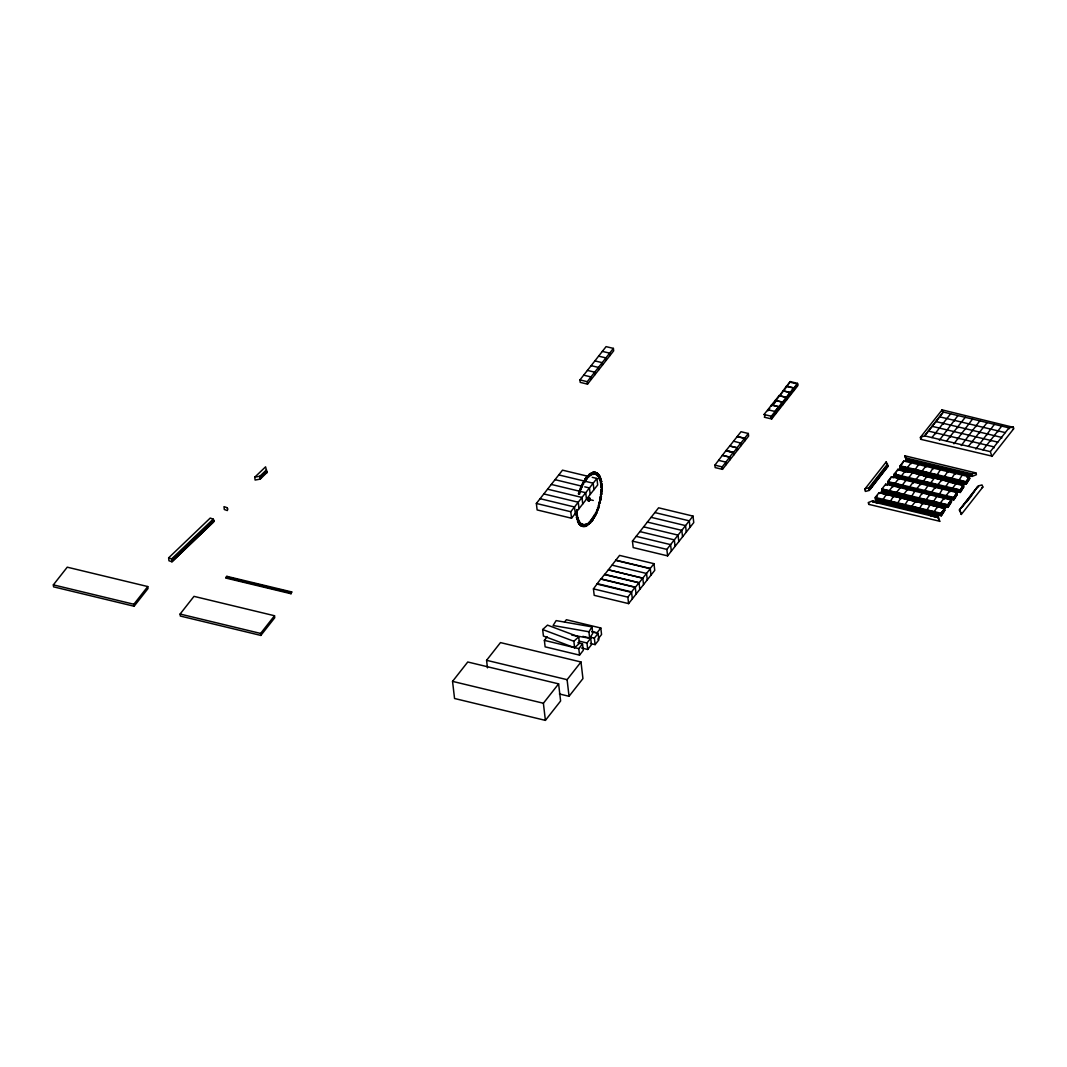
<?xml version="1.0" encoding="UTF-8"?>
<svg xmlns="http://www.w3.org/2000/svg" width="1067" height="1067" viewBox="0 0 1067 1067"><rect width="100%" height="100%" fill="white"/><g stroke="black" fill="none" stroke-linecap="round" stroke-linejoin="round"><path stroke-width="1.5" d="M578.434 520.109C576.807 523.67 578.807 518.135 577.674 520.963M578.647 522.016L577.914 519.989M600.414 502.224L599.027 502.757L600.067 502.584L599.267 504.131L599.894 502.397L599.094 502.13L601.028 499.369L599.814 499.943M600.134 478.443L598.92 475.922M599.614 478.736L600.001 477.256L600.361 478.296M600.428 478.67L600.374 477.883M577.981 521.043C580.595 517.228 577.127 525.591 579.661 524.03C580.488 520.349 579.728 528.392 579.861 522.923L578.847 522.817L579.434 523.363M598.48 474.788L598.934 477.736L599.04 476.082L598.174 475.922C597.173 476.642 600.321 474.348 596.733 473.588M589.117 523.337L588.664 522.403M589.411 523.55L589.824 522.096M595.319 472.694C594.906 475.922 596.346 471.08 595.173 473.375L596.96 472.814L596.76 473.948M601.668 487.419L601.441 486.885M585.956 524.977L586.49 526.111L586.196 524.004L585.983 525.978L584.689 524.697L584.676 526.444L584.569 525.204L585.223 525.511M585.303 524.484L584.489 525.991M585.049 526.378L585.076 525.324M592.852 472.281L593.812 472.561L592.852 472.281L592.972 473.521L593.092 472.601M592.132 473.081L593.052 474.442L593.372 472.401M591.065 473.881C592.358 476.242 591.025 471.227 593.479 473.641L592.999 472.468M600.521 500.17L599.667 499.503L601.014 496.395L600.988 498.462M586.29 478.269L586.89 479.043L586.903 477.469M585.196 526.071L584.996 524.404M576.927 519.682L577.687 517.762L577.941 519.802L578.207 518.069M577.447 519.802L577.14 518.415M579.034 492.981L579.288 491.914L578.381 493.808L579.341 493.061M579.634 492.447L580.568 490.927L579.394 492.287M598.414 506.398L598.08 507.972M599.201 503.704L598.76 506.932L599.307 505.358M600.188 480.057C600.934 481.977 601.455 477.016 600.188 480.057L600.921 480.11M600.668 480.603L600.601 479.043M601.241 480.67C600.814 478.296 599.334 483.138 601.121 479.163M904.776 455.836L906.417 460.597L972.09 476.416L976.412 474.695L975.892 472.908L904.816 455.796L906.697 460.384L971.984 475.482L906.31 459.664L906.417 460.597M961.327 514.414L959.673 509.693L978.359 485.912L981.547 485.045A1.681 1.294 -28.7 0 1 982.027 484.952L982.894 486.992L961.274 514.494L959.673 509.693M583.409 482.057L582.782 483.844L583.449 482.057M589.384 474.642L589.384 476.442L588.877 474.522L589.918 474.428M596.146 472.974L596.346 474.882L596.96 472.814M595.133 515.281L594.599 516.788M583.836 524.537L583.929 526.324L584.463 525.778C583.702 522.056 583.489 528.005 583.156 525.898M583.809 526.498L584.142 524.604M583.716 526.364L583.382 525.284L584.343 525.951M594.239 472.348C593.812 474.335 595.586 471.801 594.519 472.828L595.066 473.161M594.252 473.468L594.332 472.494M593.906 474.241L594.626 472.241M599.334 502.837L599.881 500.97M576.487 513.894L577.047 515.881L577.007 513.707M580.568 488.166L581.115 486.739L582.329 486.792L581.675 486.125M594.119 472.708L594.212 474.308M600.521 477.376L599.294 479.11C599.734 477.709 600.161 475.202 598.734 476.002L598.427 474.428M600.721 498.236L599.961 500.183L600.854 499.769L599.667 499.503M577.287 515.828L577.434 517.948C574.686 517.535 578.901 515.788 576.7 516.708M577.314 513.787C577.22 512.64 575.313 518.509 577.594 515.894M576.74 515.814L576.967 517.802L577.474 516.401M579.594 490.78L580.181 489.26L579.955 490.873M581.195 488.406L580.488 489.326M598.294 507.665L597.667 509.439M601.134 482.124L601.241 480.737M597.6 507.919L598.8 507.799L598 509.466M601.041 482.057L601.588 481.177L600.734 485.058L601.935 483.378M599.601 479.176L598.934 476.816M1013.503 427.387L942.014 409.848L943.335 412.049L1009.009 427.867L1013.317 427.053L1013.543 428.947L991.923 456.463L990.323 451.634L924.649 435.829L920.368 437.443L920.861 439.337L991.977 456.129M582.875 525.471C582.209 528.018 582.449 521.656 583.289 525.764L582.742 526.324L582.729 524.39M583.035 524.457L582.742 526.324L582.008 524.03L581.608 526.151L581.288 524.897M595.306 472.561C595.666 475.642 596.12 470.974 594.759 473.081M1013.65 428.627L1013.116 429.334M579.341 494.048L579.648 494.114M599.507 503.784L598.307 505.371M577.954 521.736L578.567 521.443L578.381 522.523M576.633 515.588L576.86 511.44M580.648 488.566L581.435 486.819M597.48 510.68L596.573 512.053M600.868 484.591L601.641 484.351M601.388 484.711L601.401 483.831L600.734 485.058M601.601 484.578L601.668 485.418L601.708 483.898M600.414 478.736L600.361 481.097M583.969 481.164L584.609 480.003L585.69 480.697L584.876 479.19L585.983 478.189M596.333 474.121L596.44 472.694M597.773 507.985L598.72 506.478M583.596 482.311L584.743 481.937L583.822 481.084L584.743 481.937M594.546 516.548L593.532 516.295L593.772 517.615M601.935 490.166C601.054 488.326 602.535 487.085 601.201 489.806M576.247 512.107C578.207 511.933 575.126 514.454 576.087 511.52M576.433 513.2L577.26 509.586L576.473 510.213M581.622 485.672L582.222 484.325M583.062 483.404L583.396 484.591L582.302 484.311M581.782 485.965L582.582 484.938M594.532 515.068L595.639 515.401L594.452 514.881L595.653 514.187M601.615 485.645L601.535 487.019C602.348 484.645 601.161 489.059 601.668 489.019M596.106 513.52L595.746 514.534L596.426 513.174M601.748 486.965C601.748 484.898 600.121 489.606 602.135 485.765M600.761 483.018C600.308 478.243 600.508 485.418 601.588 481.177M581.608 526.151C579.474 525.204 581.182 523.924 579.861 523.91M580.048 525.297L580.461 523.297L581.302 525.257M580.421 524.951L580.768 523.363M581.795 525.017L580.555 525.431L580.741 523.964M597.293 474.882L597.48 473.415L597.813 475.015M597 475.509L598 473.548M580.528 489.833L581.502 488.473L580.421 488.112M597.827 509.092L596.853 510.439L597.84 510.453M596.24 473.828L597.48 473.455M586.49 525.231L586.196 524.004M593.332 518.509L594.439 517.628L593.305 516.908M601.828 491.447C601.375 495.648 600.948 490.006 601.908 490.246M595.279 515.521L594.666 516.761M601.081 492.314L601.615 488.726M601.041 485.138L601.295 482.537M886.25 461.838L864.657 489.34L865.364 491.38A1.681 1.294 -28.7 0 0 866.004 491.287L869.192 490.42L887.864 466.639L886.277 461.824L886.41 463.638M579.101 524.297L580.181 522.39M579.914 522.35L579.461 523.537M598.134 476.509L598.854 475.015M596.106 513.107L596.533 511.52M595.839 512.774L596.84 511.6M584.943 480.683L583.609 481.217M593.919 517.508L593.119 518.762L592.358 518.149L591.865 520.589L591.145 519.802L591.145 521.376L591.625 520.749M601.588 490.833L600.934 491.9L601.988 491.407M601.188 487.406L601.455 485.285M582.435 525.911L582.729 526.591M578.261 523.003L579.421 521.176M578.767 523.137L579.088 521.643L578.261 521.376M599.814 476.229L598.88 477.776L599.267 475.709M582.275 484.871L583.289 483.885M587.263 476.922L586.703 477.509M600.841 494.101L601.748 494.141L600.828 494.901L601.468 492.834M600.694 494.541L601.375 493.581M601.041 497.369L600.134 496.875L601.575 494.168M577.527 521.47L578.021 520.016M599.521 479.283L600.054 477.803M586.943 478.229L586.183 477.389L587.21 476.522M591.105 520.616L590.424 522.136L591.865 521.456M577.367 518.242L577.46 519.376L577.994 517.828M584.623 480.617L585.89 479.843L585.169 479.803M588.157 524.364L588.597 524.097M587.837 475.935L588.864 475.228M600.214 500.09L600.521 499.249M601.361 494.821L600.521 494.821L601.161 492.767M576.447 517.668L577.06 516.295M600.574 482.444L601.548 481.617M600.454 482.951L601.081 481.617M586.517 477.442L586.89 479.043M591.652 521.51L591.145 519.802M591.558 472.734L592.158 474.495L591.545 473.308L590.224 473.495L590.985 474.655C590.651 471.574 591.265 477.509 589.771 474.722M589.451 474.762L589.891 474.041M590.625 475.509L590.091 474.175M586.97 524.924C587.424 521.963 587.437 525.738 588.277 524.017L589.171 524.324L589.037 523.444L588.984 524.284M600.454 496.942L601.174 495.541M576.113 515.468L576.767 514.161M588.13 477.629C586.77 478.269 587.85 474.055 588.104 477.056L588.557 475.148M590.011 522.897L590.224 521.296L589.598 522.843L590.518 523.017L589.624 522.096M585.93 478.149L585.223 479.19M585.57 525.698L586.49 526.111M592.145 520.696L593.172 519.656L592.118 518.722M578.901 493.941L579.741 493.474M588.277 524.124L587.73 523.417L586.863 525.644M588.584 500.81C591.638 499.97 587.837 495.822 588.33 500.636M575.913 513.08L576.607 511.84M576.473 512.64L577.167 511.52M588.931 631.771L591.998 626.876L556.16 620.607L553.093 625.502L588.931 631.771L589.691 638.253L571.765 635.118M589.691 638.253L592.759 633.358L591.998 626.876M588.877 524.164L588.971 522.483M579.234 491.047L580.235 491.233M592.345 473.335L592.825 472.734L593.052 474.442M939.814 521.456L938.253 516.668L872.579 500.85L868.245 502.57L868.778 504.358L939.64 521.243M589.291 498.089L589.064 500.836M601.561 489.473L602.081 488.753M590.318 475.429L590.504 473.708L591.371 473.961M920.421 437.337L942.108 409.875M53.35 584.863L67.248 567.177L147.766 586.557L148.006 588.557L134.109 606.243L53.59 586.85L53.35 584.863L133.868 604.255L147.766 586.557M180.096 614.045L193.994 596.36L274.512 615.739L274.739 617.74L260.841 635.425L180.323 616.046L180.096 614.045L260.615 633.438L274.512 615.739M226.044 577.394L226.871 576.34L291.744 591.945L290.998 593.732L226.137 578.114L226.044 577.394L290.904 593.012L291.744 591.945M226.137 578.114L226.871 576.34M579.941 379.919L606.083 346.628L613.392 348.389L613.672 350.843L587.53 384.133L580.221 382.373L579.941 379.919L587.237 381.679L613.392 348.389M592.225 477.322L596.92 478.443L597.68 484.938L571.539 518.229L537.128 509.933L536.354 503.451L562.509 470.16L589.104 476.562M571.539 518.229L570.765 511.733L596.92 478.443M588.21 500.223L589.531 498.542M588.517 500.303L589.838 498.622M452.541 681.373L467.759 661.993L558.615 683.867L560.615 700.992L545.397 720.372L454.555 698.498L452.541 681.373L543.383 703.246L558.615 683.867M487.459 667.849L486.579 660.3L500.476 642.601L580.995 661.993L582.942 678.599L569.044 696.284L559.388 693.963M577.821 642.761L582.515 643.881L583.276 650.377L579.541 655.125L545.13 646.842L544.37 640.36L547.171 636.786M564.523 622.101L566.39 619.727L600.801 628.01L601.561 634.505L597.827 639.253M615.859 560.415L650.27 568.698L639.053 582.862L604.642 574.58L619.567 555.4L653.978 563.683L654.751 570.338L628.61 603.615L594.199 595.333L593.439 588.864L600.841 578.847L635.252 587.13L636.079 594.106M639.026 582.635L635.292 587.397L600.881 579.101L604.616 574.353L639.026 582.635L639.813 589.357M632.438 541.102L658.592 507.812L693.003 516.095L693.763 522.577L667.609 555.867L633.198 547.584L632.438 541.102L666.848 549.385L693.003 516.095M748.314 433.482L740.858 443.125L733.549 441.191L741.018 431.722L748.314 433.482L748.621 436.07L722.479 469.347L715.17 467.599L714.89 465.145L726.053 450.527L733.349 452.288L733.683 455.089M726.053 450.527L733.549 441.191M579.541 655.125L578.781 648.643L582.515 643.881M729.948 459.837L729.615 457.049L733.349 452.288M737.417 450.327L737.11 447.7L740.845 442.952L741.152 445.579M722.479 469.347L722.186 466.906L725.92 462.144L718.624 460.384M797.542 383.36L793.808 388.108L786.512 386.347L790.247 381.599L797.542 383.36L796.475 385.08L797.703 384.747L797.809 385.694L771.668 418.971L764.372 417.224L764.986 415.757L764.052 414.489L775.269 400.365L782.564 402.112L779.15 407.141M776.309 400.112L786.486 386.107L793.781 387.868L791.287 391.696M782.578 402.219L775.282 400.458L779.017 395.71L786.312 397.457M767.907 410.808L769.774 408.434M773.508 403.673L775.376 401.299M780.991 394.163L782.858 391.789M784.725 389.402L790.247 381.599M773.602 404.393L775.469 402.019M581.475 647.989L587.73 649.483L586.97 643.001L590.705 638.253L582.889 636.359M600.801 628.01L597.067 632.771L592.372 631.637M590.424 643.494L595.119 644.628L594.359 638.146L598.094 633.385L591.838 631.877M632.344 598.867L631.517 591.892L635.252 587.13M651.017 575.086L650.243 568.444L653.978 563.683M628.61 603.615L627.849 597.147L631.584 592.398L597.173 584.102M587.73 649.483L591.465 644.735L590.705 638.253M771.641 406.047L771.508 404.846L778.803 406.594L775.069 411.355L775.202 412.569M797.703 384.747L771.561 418.037L770.654 417.13L771.468 417.317L771.348 416.25L775.082 411.502L767.787 409.741M775.336 411.182L778.136 407.607L778.937 407.807L778.803 406.594M793.781 387.868L778.83 406.874L771.534 405.113M770.747 417.851L774.068 413.623M775.416 411.902L778.216 408.328L779.137 409.461M783.818 401.205L785.685 398.818L786.606 399.952M786.619 397.631L789.34 393.35L790.154 393.536L790.02 392.456L782.725 390.709L790.047 392.616M771.468 417.317L797.623 384.027M569.044 696.284L567.097 679.679L580.995 661.993M595.119 644.628L598.854 639.867L598.094 633.385M864.83 489.126L865.217 488.859A1.681 1.294 -28.7 0 1 865.697 488.633L868.885 487.819L887.557 464.038M870.219 488.433L888.064 465.705L887.677 464.972L868.991 488.766L870.219 488.433L869.192 490.42M870.312 489.153L888.064 465.705M875.26 497.422L878.995 492.674L944.668 508.479L941.054 514.174L875.38 498.369L875.26 497.422L940.934 513.24L944.668 508.479M881.942 488.926L885.677 484.178L951.351 499.983L947.723 505.678L882.049 489.873L881.942 488.926L947.616 504.744L952.031 498.983L887.971 483.551L887.144 484.605M887.731 481.55L891.465 476.802L957.139 492.607L953.511 498.302L953.405 497.369L887.731 481.55L887.837 482.497L954.018 498.502M966.409 482.724L900.228 466.719L900.121 465.786L903.856 461.037L969.53 476.842L965.902 482.537L969.53 476.842M894.199 474.068L897.934 469.307L963.608 485.125L959.98 490.82L894.306 475.002L894.199 474.068L959.873 489.873L959.98 490.82M875.38 498.369L877.447 495.728M887.837 482.497L891.465 476.802M900.228 466.719L903.856 461.037M943.335 412.049L924.649 435.829L943.335 412.049M941.241 515.841L944.869 510.146L941.241 515.841L875.567 500.023L875.46 499.089L881.876 499.996M887.224 485.325L888.344 482.684M894.306 475.002L895.973 472.881M897.627 470.774L897.934 469.307M900.428 468.386L900.735 466.919M945.189 508.506L945.936 506.732L945.189 508.506L881.129 493.087L881.049 492.367L881.876 491.313L947.923 507.345L951.537 501.65L947.923 507.345M892.999 477.149L893.839 476.095L957.886 491.514L957.139 493.287M899.908 468.36L899.161 470.134L899.908 468.36L966.102 484.191L969.73 478.509L966.102 484.191M905.336 472.001L905.229 471.067L901.495 475.815L901.802 478.416L894.506 476.656L896.053 473.601M881.129 493.087L881.876 491.313M893.092 477.869L893.919 476.816L909.938 480.67M898.481 484.418L895.146 484.245L895.026 483.311L898.761 478.563L898.881 479.496M931.944 437.59L950.63 413.809M883.089 499.596L882.862 501.783M893.079 486.872L892.972 485.938L889.238 490.687L889.545 493.287M900.268 487.686L896.533 492.447L896.84 495.035M906.07 480.31L902.322 485.072L902.629 487.659M912.525 472.828L908.791 477.576L909.097 480.177L903.256 478.763M896.227 502.757L889.971 501.877L893.599 496.182L893.706 497.129M957.926 415.57L939.36 440.284M904.763 507.052L904.976 504.864L897.267 503.637L900.895 497.942L901.001 498.876M946.549 441.098L965.222 417.317M908.19 499.703L904.563 505.398M914.859 491.207L911.231 496.902M935.666 474.628L929.424 473.748L933.038 468.066L933.158 469M972.517 419.078L953.951 443.792M911.658 496.368L911.431 498.556M927.236 477.269L927.116 476.335L923.382 481.097L923.689 483.684M927.957 485.578L924.329 491.273L930.584 492.154M940.347 469.813L936.719 475.509M934.412 478.096L930.677 482.844L930.984 485.445M924.782 499.529L918.54 498.649L922.155 492.967L922.275 493.901M979.813 420.838L961.247 445.553M915.593 502.397L915.486 501.463L911.752 506.211L912.058 508.812M924.409 491.994L924.742 490.753M937.213 475.709L936.906 477.162M930.077 504.971L926.449 510.666L926.876 510.133L919.154 508.906L922.782 503.211L922.888 504.157M933.545 501.637L925.836 500.41L929.464 494.715L929.57 495.648M950.27 478.149L944.015 477.269L947.643 471.574L947.749 472.508M968.436 446.366L987.108 422.599M936.759 496.475L933.132 502.17M942.548 489.099L938.92 494.795M949.016 481.604L945.389 487.299M959.02 480.257L951.311 479.03L954.938 473.335L955.045 474.268M994.417 424.346L975.838 449.06M926.956 510.853L926.649 512.32M933.625 502.357L933.318 503.824M945.802 486.765L945.575 488.953L951.417 490.367M962.234 475.095L958.606 480.777M928.33 510.493L934.172 511.893L933.758 512.427L937.373 506.732L937.493 507.665M983.027 449.887L1001.713 426.106M959.1 480.977L958.806 482.444M956.419 484.298L956.312 483.364L952.578 488.126L952.884 490.713L960.18 492.474L963.808 486.779L960.18 492.474M956.032 493.888L953.204 498.302L957.886 491.514M958.419 484.405L963.221 485.552L963.968 483.778L964.048 484.498L959.673 490.807L954.485 489.566M941.547 514.374L940.734 514.174L942.681 511.707M948.376 504.451L950.23 501.263L951.044 501.45M951.284 500.756L952.031 498.983M959.673 490.807L962.487 486.392L963.301 486.592M990.323 451.648L1009.009 427.867L1009.115 428.801M953.711 499.956L957.339 494.274L953.711 499.956L937.693 496.222M959.873 511.36L959.393 509.906L977.239 487.179L978.466 486.845L978.359 485.912M962.447 506.838L971.37 495.475M973.357 492.954L977.239 487.179M966.662 501.863L972.571 494.354M600.774 492.234L602.108 490.953M586.33 525.964L586.503 524.084M582.409 486.032L581.262 485.845L581.995 485.738M595.639 512.827L596.786 513L596.053 513.107M596.373 512.72L596.213 513.4M982.814 487.099L982.32 487.459A1.681 1.294 -28.7 0 1 981.853 487.632M600.521 494.821L601.881 493.714M168.626 557.868L210.226 518.069L213.213 519.122L213.333 520.136L171.734 559.935L172.494 560.188L171.96 561.802L168.973 560.749L168.626 557.868L171.627 558.921L213.213 519.122M254.773 477.162L265.59 466.826L266.95 472.508L260.188 479.123L255.106 480.043L254.773 477.162L259.841 476.229L266.497 469.867M171.84 560.789L214.08 520.403L213.333 520.136M172.587 561.055L214.187 521.256L214.08 520.403M259.841 476.229L259.961 477.242L266.617 470.88M171.96 561.802L213.56 522.003L213.44 521.003L214.187 521.256M260.188 479.123L260.068 478.109L266.843 471.641L266.95 472.508M542.663 629.543L547.504 625.129L578.701 636.852L579.461 643.334L574.62 647.749L543.423 636.025L542.663 629.543L573.859 641.267L574.62 647.749M573.859 641.267L578.701 636.852M595.613 472.934L596.453 472.908M595.266 515.001L594.452 514.881M594.959 515.801L595.639 515.401M597.52 509.012L597 509.799M601.521 496.528L600.147 497.462L600.961 497.582M583.942 481.737L584.676 481.71L583.822 481.084M594.439 517.628L593.372 517.135L594.226 517.775M594.106 517.122L593.372 517.135M581.208 487.246L582.329 486.792M599.654 500.116L601.028 499.369M584.876 479.19L585.93 480.123M593.172 519.656L592.358 518.909M592.879 519.042L592.158 519.015M594.652 514.254L595.453 513.907M600.748 480.964L600.908 480.323M581.408 524.057L581.862 525.377M582.008 524.03L581.088 526.031M906.11 458.01L971.784 473.815L975.892 472.908M872.579 500.85L872.686 501.783L938.36 517.602L930.344 515.668M906.617 459.664L971.89 474.762L906.216 458.943M921.768 439.284L920.501 439.084M586.423 478.096L586.383 477.336M583.729 482.724L584.516 482.551M593.532 516.295L594.319 516.121M259.961 477.242L261.228 477.016L261.335 477.869L260.068 478.109M869.525 504.358L868.778 504.358M579.434 493.394L578.581 493.474L579.394 493.874M939.6 416.81L1005.274 432.615M790.327 382.279L795.515 383.52M935.866 421.558L1001.54 437.377L1001.646 438.31M793.154 389.308L794.075 390.442M932.118 426.32L997.792 442.125M789.42 394.07L790.34 395.203M602.348 351.39L609.644 353.15L609.937 355.591M928.383 431.068L994.057 446.886L994.177 447.82M778.99 395.457L786.299 397.364L786.419 398.298L785.605 398.098M598.614 356.151L605.909 357.898L606.203 360.353M781.951 403.579L782.871 404.713M594.879 360.899L602.175 362.66L602.468 365.114M591.145 365.661L598.44 367.408L598.734 369.862M587.41 370.409L594.706 372.17L594.999 374.624M764.052 414.489L771.348 416.25M583.676 375.171L590.971 376.918L591.265 379.372M966.715 477.082L969.636 477.789M900.121 465.786L965.795 481.604M900.641 466.199L901.455 466.386M902.749 466.706L905.349 467.333M912.325 469.013L915.233 469.707L915.019 471.894M916.7 470.067L928.37 472.868M960.313 480.563L962.914 481.19M966.315 482.004L965.595 482.537L968.409 478.109M900.308 467.453L965.982 483.258M911.205 471.774L920.808 474.095M933.625 477.176L943.228 479.483M946.429 480.257L952.844 481.804M956.045 482.577L964.048 484.498M899.081 469.413L963.128 484.831M900.761 470.52L907.177 472.067M923.182 475.922L932.798 478.229M948.803 482.084L955.218 483.631M962.581 487.112L963.381 487.312M737.284 436.483L744.579 438.244L744.886 440.818M737.297 436.616L744.606 438.364M900.721 475.922L895.533 474.668L895.613 475.389L922.542 481.871M925.369 481.857L935.586 484.311M955.699 489.153L958.286 489.78M923.995 482.217L944.428 487.139M945.882 487.486L953.178 489.246M894.386 475.722L960.06 491.54M936.826 486.845L916.393 481.924L916.086 479.336L919.821 474.575L919.941 475.522M941.201 487.899L938.28 487.206L937.986 484.605L941.721 479.857L941.828 480.79M913.139 481.444L922.742 483.751M925.943 484.525L940.36 487.992M948.363 489.926L957.966 492.234M888.264 481.964L889.158 482.884M891.665 482.777L894.253 483.404M949.23 496.648L951.831 497.275M953.124 497.582L953.938 497.782M887.931 483.218L953.605 499.023M729.815 445.953L737.11 447.7M729.828 446.113L737.124 447.86L733.389 452.621L727.547 451.208M889.665 484.658L899.268 486.979M902.469 487.739L917.233 491.18L916.926 488.579L920.661 483.831L920.768 484.765M920.141 491.887L923.062 492.581M924.889 493.141L934.492 495.461M950.324 501.983L951.124 502.17M726.067 450.634L733.362 452.435M888.464 490.78L883.276 489.54L888.544 491.5M891.225 491.447L901.442 493.914M934.999 501.997L946.029 504.651M889.851 491.82L910.284 496.742M911.738 497.089L946.109 505.371M947.803 506.398L882.129 490.593L882.249 491.527M886.77 493.194L896.373 495.501M899.574 496.275L905.99 497.809M909.191 498.582L913.992 499.743M921.995 501.677L931.611 503.984M881.049 492.367L945.109 507.785M729.615 457.049L722.319 455.289L729.641 457.236L725.907 461.984L726.214 464.598M875.794 497.836L876.687 498.756M915.193 507.318L918.113 508.025M941.467 513.654L940.734 514.174M883.169 500.316L903.602 505.238M905.069 505.585L912.365 507.345M913.819 507.692L939.44 513.867M875.46 499.089L941.134 514.894M872.686 501.783L877.487 502.944M714.89 465.145L722.186 466.906M590.224 473.495L590.905 473.708M591.571 473.748L592.092 473.868M597.587 475.549L597.627 473.895L598.027 474.482M588.877 474.522L590.078 474.788M599.614 478.323L600.401 478.55M588.771 475.895L589.384 476.442M587.517 475.829L588.437 476.002M587.61 476.709L588.424 476.749L588.037 475.949M586.183 477.389L587.023 477.469M600.628 482.004L601.348 482.137M558.775 474.922L593.185 483.204L593.946 489.686M583.129 483.378L582.395 483.444M582.782 483.844L583.596 483.965M601.761 489.486L600.894 489.726M581.262 485.845L582.515 486.152M555.04 479.67L582.195 486.259M584.756 486.832L589.451 487.952L590.211 494.448M600.694 491.727L601.628 492.114M579.448 490.753L580.435 490.927M551.306 484.431L585.716 492.714L586.477 499.196M654.858 512.56L689.269 520.856L690.029 527.338M547.571 489.179L581.982 497.462L582.742 503.957M588.771 499.356L593.292 500.45M651.123 517.322L685.534 525.604L686.294 532.1M599.161 505.104L598.454 505.318L599.467 505.371M543.837 493.941L578.247 502.224L579.008 508.706M597.813 507.612L598.8 507.799M597.467 507.919L598.44 508.065M647.389 522.083L681.8 530.366L682.56 536.848M596.546 510.373L597.627 510.733M540.102 498.689L574.499 506.985L575.273 513.467M595.533 512.707L596.786 513M643.654 526.831L678.052 535.114L678.825 541.609M577.3 511.933L576.513 512.747M536.354 503.451L570.765 511.733M592.358 518.149L592.959 519.749M576.407 514.494L577.114 514.707M639.907 531.593L674.317 539.875L675.091 546.357M589.037 523.444L588.344 523.27L588.664 524.204M587.97 524.057L589.171 524.324M578.341 522.016L579.114 522.03M587.063 524.19L587.824 525.351L587.223 524.284M636.172 536.341L670.583 544.623L671.343 551.119M586.663 524.884L587.37 525.044M583.582 526.138L583.929 526.725M615.832 560.162L650.243 568.444M612.125 565.177L646.535 573.472L647.282 579.848M642.787 578.114L608.377 569.831L642.801 578.221L643.548 584.596M597.107 583.596L631.517 591.892M593.439 588.864L627.849 597.147M589.664 637.012L594.359 638.146M579.154 641.12L586.97 643.001M544.37 640.36L578.781 648.643M228.538 577.434L242.783 580.861M250.692 582.769L269.671 587.343M277.58 589.237L287.076 591.531M486.579 660.3L567.097 679.679M589.518 475.522L588.931 475.308M600.054 478.429L600.414 479.11M577.941 519.802L577.994 520.416M580.208 488.393L581.168 488.686M589.918 521.216L590.878 521.67M596.146 472.881L595.306 472.254M595.853 512.587L596.573 513.24M594.746 514.881L595.426 515.588M584.423 525.898L585.183 526.565M594.119 472.121L594.519 472.828M594.666 473.561L593.572 473.068L594.119 472.561M906.31 459.664L906.697 460.384M959.393 509.906L959.793 510.626M888.157 466.426L887.757 465.692L869.085 489.486L868.885 487.819M585.396 479.323L585.676 479.937L585.089 479.096M595.826 472.388L595.973 473.134M589.171 474.682L589.291 475.469M589.051 474.575L589.197 475.442M997.978 430.868L998.085 431.802M990.496 440.378L990.616 441.311M986.935 433.856L987.055 434.803M979.639 432.108L979.746 433.042M976.078 425.586L976.185 426.533M972.17 441.618L972.277 442.552M968.609 435.096L968.716 436.043M971.784 473.815L972.09 476.416M970.663 475.095L970.757 475.815M965.048 428.587L965.155 429.521M957.753 426.827L957.859 427.774M957.579 438.097L957.686 439.044M954.191 420.318L954.298 421.252M950.284 436.35L950.39 437.283M946.722 429.828L946.829 430.761M951.724 478.496L951.511 480.683M942.134 411.409L942.014 409.848L942.121 411.315M943.161 423.319L943.268 424.253M949.95 491.794L949.843 490.86L946.109 495.608L946.416 498.209M944.428 476.736L944.202 478.923M947.616 504.744L947.723 505.678M944.162 499.169L944.055 498.236L940.32 502.984L940.627 505.585M935.679 432.829L935.799 433.762M939.333 494.261L939.12 496.448M940.934 513.24L941.054 514.174M935.359 488.273L935.252 487.339L931.518 492.1L931.824 494.688M938.253 516.668L938.36 517.602M938.56 519.256L937.96 516.881M929.837 473.228L929.61 475.415M934.172 511.893L933.945 514.081M925.863 467.239L925.743 466.306L922.008 471.054L922.315 473.655M926.249 499.876L926.023 502.064M918.554 465.479L918.447 464.545L914.819 470.24M918.954 498.129L918.727 500.316M919.567 508.372L919.354 510.56M911.258 463.732L911.151 462.785L907.417 467.546L907.724 470.134M913.472 483.004L913.365 482.071L909.631 486.832L909.924 489.42M907.67 490.38L907.564 489.446L903.829 494.208L904.136 496.795M895.56 483.724L895.333 485.912M897.68 503.104L897.467 505.291M890.385 501.357L890.158 503.531M885.677 484.178L885.783 485.112M886.41 495.368L886.304 494.434L882.676 500.116M878.995 492.674L879.115 493.608M873.913 501.45L873.993 502.17M786.486 386.107L786.592 387.028M775.296 413.289L775.402 414.223M771.561 418.037L771.668 418.971M666.848 549.385L667.609 555.867M598.947 474.548L598.92 475.562M587.237 381.679L587.53 384.133M589.037 498.316L589.317 500.61M588.731 498.236L588.997 500.53M579.861 522.923L579.194 523.83M543.383 703.246L545.397 720.372M290.904 593.012L290.998 593.732M266.71 471.747L266.83 472.748M260.615 633.438L260.841 635.425M171.627 558.921L171.734 559.935M133.868 604.255L134.109 606.243M596.186 473.468L596.346 474.882M599.787 475.842L599.694 476.909M597.227 474.068L597.307 475.575M580.741 523.27L580.821 524.777M588.21 500.863A1.747 0.72 -76.5 0 1 588.17 499.209A1.747 0.72 -76.5 0 1 588.957 497.769M1012.196 427A1.681 1.294 -28.7 0 1 1012.676 426.907M226.978 507.679L223.99 506.625L224.323 509.506L227.311 510.56L227.845 508.946L226.978 507.679M589.571 500.45A1.747 0.72 -76.5 0 0 589.584 497.769A1.747 0.72 -76.5 0 0 588.37 500.156A1.747 0.72 -76.5 0 0 589.571 500.45"/></g></svg>
